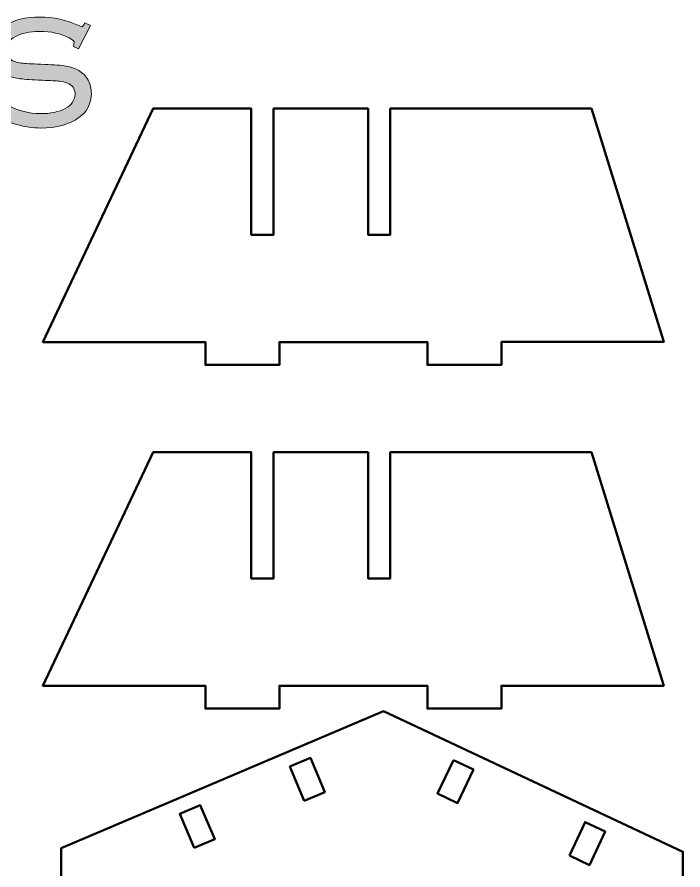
# Model space of a CAD drawing. Header units: inches. Extents: x 1117 to 1992, y -2324 to -585.
# Drawn here: x 1459.2 to 1549.2, y -708.8 to -593.6 of the extents above; entities that cross this region are included whole.
import ezdxf

# ---------------------------------------------------------------- set-up
doc = ezdxf.new("R2010")
doc.units = ezdxf.units.IN
doc.header["$MEASUREMENT"] = 0
doc.layers.add('Layer 1', color=7, linetype='Continuous')

# ---------------------------------------------------------------- blocks, each defined once
blk = doc.blocks.new('block 10')
at = {"layer": 'Layer 1', "true_color": 0x010101}
h = blk.add_hatch(color=18, dxfattribs=at)
h.dxf.hatch_style = 2
edge = h.paths.add_edge_path()
edge.add_spline(control_points=[(1468.84, -602.11), (1468.53, -601.55), (1468.11, -601.12), (1467.59, -600.82), (1467.11, -600.56), (1466.53, -600.36), (1465.86, -600.24), (1465.22, -600.12), (1464.25, -600.04), (1463, -600), (1461.51, -599.94), (1460.53, -599.89), (1460.08, -599.85), (1459.65, -599.81), (1459.25, -599.73), (1458.88, -599.6), (1458.54, -599.49), (1458.27, -599.3), (1458.07, -599.02), (1457.87, -598.74), (1457.77, -598.44), (1457.77, -598.09), (1457.77, -597.3), (1458.18, -596.69), (1459.01, -596.24), (1459.89, -595.78), (1460.97, -595.54), (1462.24, -595.54), (1463.83, -595.54), (1465.19, -595.84), (1466.29, -596.43), (1466.92, -596.76), (1466.96, -596.93), (1466.96, -596.93), (1466.96, -596.97), (1466.96, -597.09), (1466.9, -597.38), (1466.9, -597.38), (1466.87, -597.56), (1466.87, -597.56), (1466.87, -597.56), (1467.56, -597.91), (1467.56, -597.91), (1467.56, -597.91), (1469.15, -594.75), (1469.15, -594.75), (1469.15, -594.75), (1468.4, -594.4), (1468.4, -594.4), (1468.4, -594.4), (1468.29, -594.59), (1468.29, -594.59), (1468.15, -594.83), (1468.06, -594.9), (1468.03, -594.92), (1467.99, -594.91), (1467.89, -594.88), (1467.67, -594.79), (1465.9, -594), (1464.1, -593.6), (1462.34, -593.6), (1460.4, -593.6), (1458.77, -594.01), (1457.51, -594.81), (1456.23, -595.61), (1455.58, -596.74), (1455.58, -598.16), (1455.58, -598.96), (1455.8, -599.67), (1456.24, -600.26), (1456.67, -600.84), (1457.25, -601.26), (1457.95, -601.52), (1458.49, -601.71), (1459.06, -601.85), (1459.67, -601.93), (1460.26, -602.01), (1461.25, -602.08), (1462.62, -602.14), (1463.76, -602.18), (1464.55, -602.22), (1464.96, -602.27), (1465.36, -602.32), (1465.72, -602.4), (1466.04, -602.51), (1466.35, -602.62), (1466.6, -602.81), (1466.8, -603.09), (1466.99, -603.36), (1467.09, -603.66), (1467.09, -604.01), (1467.09, -604.39), (1466.97, -604.75), (1466.73, -605.1), (1466.49, -605.46), (1466.16, -605.75), (1465.76, -605.96), (1464.87, -606.42), (1463.74, -606.65), (1462.39, -606.65), (1460.91, -606.65), (1459.46, -606.28), (1458.08, -605.55), (1457.03, -605), (1456.95, -604.77), (1456.95, -604.75), (1456.95, -604.72), (1456.95, -604.65), (1457, -604.49), (1457, -604.49), (1457.1, -604.11), (1457.1, -604.11), (1457.1, -604.11), (1456.42, -603.72), (1456.42, -603.72), (1456.42, -603.72), (1454.6, -606.78), (1454.6, -606.78), (1454.6, -606.78), (1455.27, -607.22), (1455.27, -607.22), (1455.27, -607.22), (1455.41, -607.05), (1455.41, -607.05), (1455.67, -606.75), (1455.78, -606.71), (1455.77, -606.7), (1455.78, -606.7), (1455.83, -606.72), (1455.95, -606.79), (1456.93, -607.35), (1458.01, -607.79), (1459.15, -608.11), (1460.3, -608.43), (1461.41, -608.59), (1462.45, -608.59), (1464.58, -608.59), (1466.31, -608.12), (1467.6, -607.19), (1468.72, -606.38), (1469.28, -605.28), (1469.28, -603.92), (1469.29, -603.27), (1469.14, -602.66), (1468.84, -602.11)], knot_values=[0, 0, 0, 0, 1, 1, 1, 2, 2, 2, 3, 3, 3, 4, 4, 4, 5, 5, 5, 6, 6, 6, 7, 7, 7, 8, 8, 8, 9, 9, 9, 10, 10, 10, 11, 11, 11, 12, 12, 12, 13, 13, 13, 14, 14, 14, 15, 15, 15, 16, 16, 16, 17, 17, 17, 18, 18, 18, 19, 19, 19, 20, 20, 20, 21, 21, 21, 22, 22, 22, 23, 23, 23, 24, 24, 24, 25, 25, 25, 26, 26, 26, 27, 27, 27, 28, 28, 28, 29, 29, 29, 30, 30, 30, 31, 31, 31, 32, 32, 32, 33, 33, 33, 34, 34, 34, 35, 35, 35, 36, 36, 36, 37, 37, 37, 38, 38, 38, 39, 39, 39, 40, 40, 40, 41, 41, 41, 42, 42, 42, 43, 43, 43, 44, 44, 44, 45, 45, 45, 46, 46, 46, 47, 47, 47, 48, 48, 48, 48], degree=3, periodic=1)
at = {"layer": 'Layer 1', "lineweight": 0}
blk.add_open_spline([(1468.84, -602.11), (1468.53, -601.55), (1468.11, -601.12), (1467.59, -600.82), (1467.11, -600.56), (1466.53, -600.36), (1465.86, -600.24), (1465.22, -600.12), (1464.25, -600.04), (1463, -600), (1461.51, -599.94), (1460.53, -599.89), (1460.08, -599.85), (1459.65, -599.81), (1459.25, -599.73), (1458.88, -599.6), (1458.54, -599.49), (1458.27, -599.3), (1458.07, -599.02), (1457.87, -598.74), (1457.77, -598.44), (1457.77, -598.09), (1457.77, -597.3), (1458.18, -596.69), (1459.01, -596.24), (1459.89, -595.78), (1460.97, -595.54), (1462.24, -595.54), (1463.83, -595.54), (1465.19, -595.84), (1466.29, -596.43), (1466.92, -596.76), (1466.96, -596.93), (1466.96, -596.93), (1466.96, -596.97), (1466.96, -597.09), (1466.9, -597.38), (1466.9, -597.38), (1466.87, -597.56), (1466.87, -597.56), (1466.87, -597.56), (1467.56, -597.91), (1467.56, -597.91), (1467.56, -597.91), (1469.15, -594.75), (1469.15, -594.75), (1469.15, -594.75), (1468.4, -594.4), (1468.4, -594.4), (1468.4, -594.4), (1468.29, -594.59), (1468.29, -594.59), (1468.15, -594.83), (1468.06, -594.9), (1468.03, -594.92), (1467.99, -594.91), (1467.89, -594.88), (1467.67, -594.79), (1465.9, -594), (1464.1, -593.6), (1462.34, -593.6), (1460.4, -593.6), (1458.77, -594.01), (1457.51, -594.81), (1456.23, -595.61), (1455.58, -596.74), (1455.58, -598.16), (1455.58, -598.96), (1455.8, -599.67), (1456.24, -600.26), (1456.67, -600.84), (1457.25, -601.26), (1457.95, -601.52), (1458.49, -601.71), (1459.06, -601.85), (1459.67, -601.93), (1460.26, -602.01), (1461.25, -602.08), (1462.62, -602.14), (1463.76, -602.18), (1464.55, -602.22), (1464.96, -602.27), (1465.36, -602.32), (1465.72, -602.4), (1466.04, -602.51), (1466.35, -602.62), (1466.6, -602.81), (1466.8, -603.09), (1466.99, -603.36), (1467.09, -603.66), (1467.09, -604.01), (1467.09, -604.39), (1466.97, -604.75), (1466.73, -605.1), (1466.49, -605.46), (1466.16, -605.75), (1465.76, -605.96), (1464.87, -606.42), (1463.74, -606.65), (1462.39, -606.65), (1460.91, -606.65), (1459.46, -606.28), (1458.08, -605.55), (1457.03, -605), (1456.95, -604.77), (1456.95, -604.75), (1456.95, -604.72), (1456.95, -604.65), (1457, -604.49), (1457, -604.49), (1457.1, -604.11), (1457.1, -604.11), (1457.1, -604.11), (1456.42, -603.72), (1456.42, -603.72), (1456.42, -603.72), (1454.6, -606.78), (1454.6, -606.78), (1454.6, -606.78), (1455.27, -607.22), (1455.27, -607.22), (1455.27, -607.22), (1455.41, -607.05), (1455.41, -607.05), (1455.67, -606.75), (1455.78, -606.71), (1455.77, -606.7), (1455.78, -606.7), (1455.83, -606.72), (1455.95, -606.79), (1456.93, -607.35), (1458.01, -607.79), (1459.15, -608.11), (1460.3, -608.43), (1461.41, -608.59), (1462.45, -608.59), (1464.58, -608.59), (1466.31, -608.12), (1467.6, -607.19), (1468.72, -606.38), (1469.28, -605.28), (1469.28, -603.92), (1469.29, -603.27), (1469.14, -602.66), (1468.84, -602.11)], degree=3, knots=[0, 0, 0, 0, 1, 1, 1, 2, 2, 2, 3, 3, 3, 4, 4, 4, 5, 5, 5, 6, 6, 6, 7, 7, 7, 8, 8, 8, 9, 9, 9, 10, 10, 10, 11, 11, 11, 12, 12, 12, 13, 13, 13, 14, 14, 14, 15, 15, 15, 16, 16, 16, 17, 17, 17, 18, 18, 18, 19, 19, 19, 20, 20, 20, 21, 21, 21, 22, 22, 22, 23, 23, 23, 24, 24, 24, 25, 25, 25, 26, 26, 26, 27, 27, 27, 28, 28, 28, 29, 29, 29, 30, 30, 30, 31, 31, 31, 32, 32, 32, 33, 33, 33, 34, 34, 34, 35, 35, 35, 36, 36, 36, 37, 37, 37, 38, 38, 38, 39, 39, 39, 40, 40, 40, 41, 41, 41, 42, 42, 42, 43, 43, 43, 44, 44, 44, 45, 45, 45, 46, 46, 46, 47, 47, 47, 48, 48, 48, 48], dxfattribs=at)
blk = doc.blocks.new('block 9')
at = {"layer": 'Layer 1'}
blk.add_blockref('block 10', (0, 0), dxfattribs=at)

msp = doc.modelspace()

# ---------------------------------------------------------------- linework, layer by layer
at = {"layer": 'Layer 1', "color": 18, "lineweight": 50, "true_color": 0x010101}
for points in [[(1536.86, -605.97), (1509.69, -605.97), (1509.69, -623), (1506.69, -623), (1506.69, -605.97), (1493.9, -605.97), (1493.9, -623), (1490.9, -623), (1490.9, -605.97), (1477.63, -605.97), (1462.74, -637.5), (1484.7, -637.5), (1484.7, -640.59), (1494.7, -640.59), (1494.7, -637.5), (1514.7, -637.5), (1514.7, -640.59), (1524.7, -640.59), (1524.7, -637.49), (1546.65, -637.49), (1536.86, -605.97)], [(1536.86, -652.38), (1509.69, -652.38), (1509.69, -669.42), (1506.69, -669.42), (1506.69, -652.38), (1493.9, -652.38), (1493.9, -669.42), (1490.9, -669.42), (1490.9, -652.38), (1477.63, -652.38), (1462.74, -683.92), (1484.7, -683.92), (1484.7, -687.01), (1494.7, -687.01), (1494.7, -683.92), (1514.7, -683.92), (1514.7, -687.01), (1524.7, -687.01), (1524.7, -683.91), (1546.65, -683.91), (1536.86, -652.38)], [(1508.75, -687.35), (1465.21, -705.85), (1465.21, -748.83), (1476.34, -778.89), (1526.36, -778.89), (1549.11, -748.83), (1549.24, -706.33), (1508.75, -687.35)], [(1498.06, -699.45), (1496.12, -694.84), (1498.88, -693.67), (1500.83, -698.28), (1498.06, -699.45)], [(1518.21, -693.97), (1520.92, -695.25), (1518.79, -699.77), (1516.08, -698.49), (1518.21, -693.97)], [(1483.18, -705.83), (1481.23, -701.22), (1484, -700.05), (1485.95, -704.66), (1483.18, -705.83)], [(1533.89, -706.86), (1536.02, -702.34), (1538.74, -703.62), (1536.6, -708.14), (1533.89, -706.86)]]:
    msp.add_lwpolyline(points, dxfattribs=at)

# ---------------------------------------------------------------- block references
at = {"layer": 'Layer 1'}
msp.add_blockref('block 9', (0, 0), dxfattribs=at)

doc.saveas('drawing.dxf')
